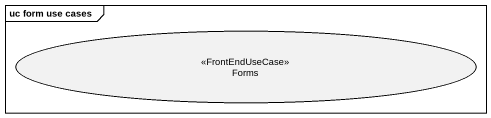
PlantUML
@startuml
mainframe uc form use cases
usecase Forms <<FrontEndUseCase>>
@enduml
